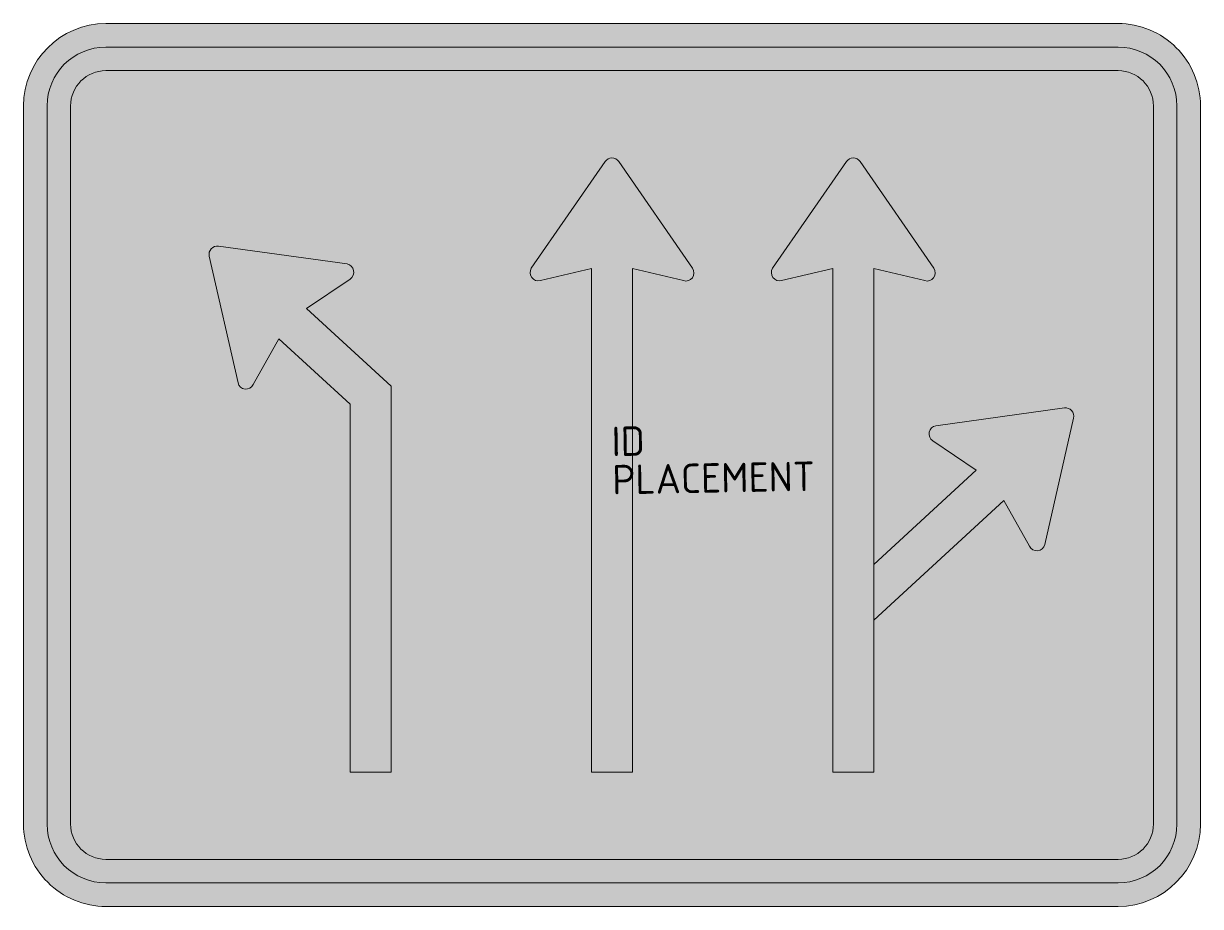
# Model space of a CAD drawing. Extents: x -5 to 5, y -3.8 to 3.8.
import ezdxf
from ezdxf.enums import TextEntityAlignment as Align

# ---------------------------------------------------------------- set-up
doc = ezdxf.new("R2010")
doc.units = 0
doc.styles.add('NLCS-ISO', font='NLCS-ISO.ttf', dxfattribs={"height": 0.25})

msp = doc.modelspace()

# ---------------------------------------------------------------- hatches: boundary and pattern name
at = {"true_color": 0x005b8c}
h = msp.add_hatch(color=146, dxfattribs=at)
h.dxf.hatch_style = 1
h.paths.add_polyline_path([(-4.440892098500626e-16, 3.75), (-4.300000000000001, 3.75, 0.4142135623730949), (-5.000000000000001, 3.05), (-5, -3.050000000000001, 0.414213562373095), (-4.300000000000001, -3.75), (-4.440892098500626e-16, -3.750000000000001), (-4.440892098500626e-16, -3.55), (-4.300000000000001, -3.55, -0.4142135623730946), (-4.799999999999999, -3.050000000000001), (-4.800000000000001, 3.05, -0.4142135623730951), (-4.300000000000001, 3.55), (-4.440892098500626e-16, 3.55)])
h = msp.add_hatch(color=146, dxfattribs=at)
h.dxf.hatch_style = 1
h.paths.add_polyline_path([(4.300000000000001, 3.750000000000001), (-4.440892098500626e-16, 3.75), (-4.440892098500626e-16, 3.55), (4.3, 3.550000000000001, -0.414213562373095), (4.8, 3.050000000000001), (4.800000000000001, -3.05, -0.4142135623730951), (4.300000000000001, -3.55), (-4.440892098500626e-16, -3.55), (-4.440892098500626e-16, -3.75), (4.300000000000001, -3.750000000000001, 0.4142135623730953), (5.000000000000001, -3.050000000000001), (5.000000000000001, 3.050000000000001, 0.4142135623730951)])
at = {"true_color": 0xf1f0ea}
h = msp.add_hatch(color=7, dxfattribs=at)
h.dxf.hatch_style = 1
h.paths.add_polyline_path([(-2.220446049250313e-16, -3.35), (-4.3, -3.35, -0.414213562373095), (-4.6, -3.05), (-4.600000000000001, 3.049999999999999, -0.4142135623730955), (-4.300000000000001, 3.35), (-4.440892098500626e-16, 3.350000000000001), (-4.440892098500626e-16, 3.55), (-4.300000000000001, 3.55, 0.4142135623730951), (-4.800000000000001, 3.05), (-4.8, -3.05, 0.4142135623730951), (-4.300000000000001, -3.55), (-4.440892098500626e-16, -3.55)])
h = msp.add_hatch(color=7, dxfattribs=at)
h.dxf.hatch_style = 1
h.paths.add_polyline_path([(4.800000000000001, -3.05), (4.8, 3.050000000000001, 0.414213562373095), (4.3, 3.550000000000001), (-4.440892098500626e-16, 3.550000000000001), (-4.440892098500626e-16, 3.35), (4.299999999999999, 3.350000000000001, -0.4142135623730955), (4.6, 3.050000000000001), (4.600000000000001, -3.05, -0.4142135623730948), (4.300000000000001, -3.35), (-4.440892098500626e-16, -3.35), (-4.440892098500626e-16, -3.55), (4.300000000000001, -3.55, 0.4142135623730951)])
at = {"true_color": 0x005b8c}
h = msp.add_hatch(color=146, dxfattribs=at)
h.dxf.hatch_style = 1
h.paths.add_polyline_path([(4.599999999999999, 3.050000000000002, 0.4142135623730941), (4.299999999999999, 3.350000000000001), (-4.300000000000001, 3.35, 0.4142135623730951), (-4.600000000000001, 3.05), (-4.6, -3.05, 0.4142135623730951), (-4.3, -3.35), (4.300000000000001, -3.349999999999999, 0.4142135623730948), (4.600000000000001, -3.049999999999999)])
h.paths.add_polyline_path([(-2.260408041929514, 1.708781937885507, -0.711501807858994), (-2.225566760463401, 1.579757251195196), (-2.594604042779428, 1.328510898178227), (-1.875829027313178, 0.668793254269064), (-1.875829027313178, -2.608352396431245), (-2.224167780374342, -2.608352396431245), (-2.224167780374342, 0.5156904379983738), (-2.830148146721649, 1.071881083109395), (-3.047844885305337, 0.6838694765426161, -0.7106529340059435), (-3.177288683371642, 0.6983102902055984), (-3.422065747191338, 1.77265000276261, -0.5248111310108413), (-3.34358909646479, 1.858352396431245)], flags=16)
h.paths.add_polyline_path([(-0.6856911627265556, 1.670997886874446), (-0.0580569908956079, 2.577927477475179, -0.5240670413603572), (0.05805379858313353, 2.577927477475172), (0.6841237372994673, 1.670997886874446, -0.6627732208874471), (0.6159636376958466, 1.563812716929904), (0.1741709726868219, 1.667856651395312), (0.1741709726868219, -2.608352396431243), (-0.1741677803743431, -2.608352396431245), (-0.1741677803743431, 1.667856651395312), (-0.6088075089872538, 1.565868652322766, -0.6622191255648602)], flags=16)
h.paths.add_polyline_path([(1.364308837273447, 1.67099788687445), (1.991943009104392, 2.577927477475179, -0.5240670413590293), (2.108053798582966, 2.577927477475415), (2.734123737299467, 1.670997886874446, -0.6627732208874503), (2.665963637695846, 1.563812716929904), (2.224170972686822, 1.667856651395312), (2.224170972686822, -0.8441015573767006), (3.094607235091908, -0.04518374881252241), (2.725569952775881, 0.2060626042044467, -0.6622191255648457), (2.751033110737921, 0.3337923178826934), (3.843592288777269, 0.4846577494404958, -0.5240670413609029), (3.922105551012495, 0.3991160456547096), (3.677291875684121, -0.6753843567851505, -0.6627732208874474), (3.552236539337184, -0.697646941656866), (3.330151339034128, -0.3018135638813533), (2.224170972686822, -1.316922249904818), (2.224170972686822, -2.608352396431244), (1.875832219625657, -2.608352396431244), (1.875832219625657, 1.667856651395312), (1.441192491012746, 1.565868652322766, -0.6622191255648804)], flags=16)
at = {"true_color": 0xf1f0ea}
h = msp.add_hatch(color=7, dxfattribs=at)
h.dxf.hatch_style = 1
edge = h.paths.add_edge_path()
edge.add_arc((-1.596156239175653e-06, 2.537750654516489), 0.070601741914756, 394.5511484293532, 505.3151041801376, ccw=False)
edge.add_line((0.05814742637974746, 2.577791847549503), (0.6841237372994672, 1.670997886874446))
edge.add_arc((0.6273729925574454, 1.631821818907351), 0.06895949050084868, 253.019556378815, 394.6180221246045, ccw=False)
edge.add_line((0.6072336989352092, 1.565868652322766), (0.1741709726868219, 1.667856651395312))
edge.add_line((0.1741709726868219, 1.667856651395312), (0.1741709726868219, -2.608352396431245))
edge.add_line((0.1741709726868219, -2.608352396431244), (-0.1741677803743426, -2.608352396431245))
edge.add_line((-0.1741677803743427, -2.608352396431245), (-0.1741677803743427, 1.667856651395311))
edge.add_line((-0.1741677803743427, 1.667856651395312), (-0.6088075089872538, 1.565868652322766))
edge.add_arc((-0.6249657477557857, 1.634729818117596), 0.07073152645549122, 149.1523683676151, 283.2055190421028, ccw=False)
edge.add_line((-0.6856911627265552, 1.670997886874446), (-0.0580569908956079, 2.577927477475179))
h = msp.add_hatch(color=7, dxfattribs=at)
h.dxf.hatch_style = 1
edge = h.paths.add_edge_path()
edge.add_arc((2.049998403843761, 2.537750654516489), 0.070601741914756, 394.5511484293532, 505.3151041801376, ccw=False)
edge.add_line((2.108147426379747, 2.577791847549503), (2.734123737299467, 1.670997886874446))
edge.add_arc((2.677372992557445, 1.631821818907351), 0.06895949050084868, 253.019556378815, 394.6180221246045, ccw=False)
edge.add_line((2.657233698935209, 1.565868652322766), (2.224170972686822, 1.667856651395312))
edge.add_line((2.224170972686822, 1.667856651395312), (2.224170972686822, -2.608352396431245))
edge.add_line((2.224170972686822, -2.608352396431244), (1.875832219625657, -2.608352396431245))
edge.add_line((1.875832219625657, -2.608352396431245), (1.875832219625657, 1.667856651395311))
edge.add_line((1.875832219625657, 1.667856651395312), (1.441192491012746, 1.565868652322766))
edge.add_arc((1.425034252244214, 1.634729818117596), 0.07073152645549122, 149.1523683676151, 283.2055190421028, ccw=False)
edge.add_line((1.364308837273445, 1.670997886874446), (1.991943009104392, 2.577927477475179))
h = msp.add_hatch(color=7, dxfattribs=at)
h.dxf.hatch_style = 1
edge = h.paths.add_edge_path()
edge.add_line((-2.224167780374342, 0.5156904379983738), (-2.224167780374342, -2.608352396431245))
edge.add_line((-2.224167780374342, -2.608352396431245), (-1.875829027313178, -2.608352396431246))
edge.add_line((-1.875829027313178, -2.608352396431246), (-1.875829027313178, 0.6687932542690644))
edge.add_line((-1.875829027313178, 0.6687932542690644), (-2.594604042779428, 1.328510898178227))
edge.add_line((-2.594604042779428, 1.328510898178227), (-2.225566760463401, 1.579757251195196))
edge.add_arc((-2.265372410134823, 1.638224841268328), 0.07073152645549104, 304.247646146192, 438.3007968206792)
edge.add_line((-2.251029918425444, 1.707486964873443), (-3.34358909646479, 1.858352396431245))
edge.add_arc((-3.353246463775753, 1.788414272221206), 0.0706017419147557, 82.13806100815735, 192.7682693684329)
edge.add_line((-3.422102358700045, 1.772810692645585), (-3.177288683371642, 0.6983102902055989))
edge.add_arc((-3.110052264253725, 0.7136294048776821), 0.06895949050084829, 192.8351430636906, 334.4336088094803)
edge.add_line((-3.047844885305337, 0.6838694765426159), (-2.830148146721649, 1.071881083109395))
edge.add_line((-2.830148146721649, 1.071881083109395), (-2.224167780374342, 0.5156904379983738))
h = msp.add_hatch(color=7, dxfattribs=at)
h.dxf.hatch_style = 1
edge = h.paths.add_edge_path()
edge.add_line((2.224170972686822, -0.8441015573767011), (3.094607235091908, -0.04518374881252185))
edge.add_line((3.094607235091908, -0.04518374881252191), (2.72556995277588, 0.2060626042044466))
edge.add_arc((2.765375602447302, 0.2645301942775789), 0.07073152645549087, 101.69920317932042, 235.75235385380842, ccw=False)
edge.add_line((2.751033110737923, 0.3337923178826939), (3.843592288777269, 0.4846577494404959))
edge.add_arc((3.853249656088233, 0.4147196252304567), 0.07060174191475548, -12.768269368432811, 97.86193899184258, ccw=False)
edge.add_line((3.922105551012524, 0.3991160456548359), (3.677291875684121, -0.6753843567851501))
edge.add_arc((3.610055456566204, -0.6600652421130668), 0.06895949050084829, 205.5663911905198, 347.16485693630943, ccw=False)
edge.add_line((3.547848077617816, -0.6898251704481331), (3.330151339034129, -0.3018135638813543))
edge.add_line((3.330151339034129, -0.3018135638813543), (2.224170972686821, -1.316922249904818))
edge.add_line((2.224170972686821, -1.316922249904818), (2.224170972686822, -0.8441015573767011))

# ---------------------------------------------------------------- linework, layer by layer
at = {"color": 145, "lineweight": 0, "true_color": 0x377daf}
msp.add_lwpolyline([(-4.3, -3.75), (4.300000000000001, -3.75, 0.4142135623730953), (5.000000000000001, -3.05), (5, 3.050000000000001, 0.4142135623730953), (4.3, 3.750000000000001), (-4.300000000000001, 3.75, 0.4142135623730953), (-5.000000000000001, 3.05), (-5, -3.050000000000001, 0.4142135623730952)], format="xyb", close=True, dxfattribs=at)
at = {"color": 7, "lineweight": 0, "true_color": 0xf1f0ea}
for points in [[(-4.3, -3.55), (4.300000000000001, -3.55, 0.414213562373095), (4.800000000000001, -3.05), (4.8, 3.050000000000001, 0.414213562373095), (4.3, 3.550000000000001), (-4.300000000000001, 3.55, 0.414213562373095), (-4.800000000000001, 3.05), (-4.8, -3.050000000000001, 0.414213562373095)], [(-4.3, -3.35), (4.300000000000001, -3.35, 0.4142135623730948), (4.600000000000001, -3.05), (4.6, 3.050000000000001, 0.4142135623730948), (4.3, 3.350000000000001), (-4.300000000000001, 3.35, 0.4142135623730948), (-4.600000000000001, 3.05), (-4.6, -3.050000000000001, 0.4142135623730943)], [(-0.1741677803743427, -2.608352396431245), (-0.1741677803743427, 1.667856651395312), (-0.6088075089872538, 1.565868652322766, -0.6622191255648601), (-0.6856911627265556, 1.670997886874446), (-0.05805699089560789, 2.577927477475179, -0.5240670413603185), (0.05805379858312865, 2.577927477475179), (0.6841237372994673, 1.670997886874446, -0.7106529340059415), (0.6072336989352092, 1.565868652322766), (0.1741709726868219, 1.667856651395312), (0.1741709726868219, -2.608352396431244)], [(1.875832219625657, -2.608352396431245), (1.875832219625657, 1.667856651395312), (1.441192491012746, 1.565868652322766, -0.6622191255648601), (1.364308837273444, 1.670997886874446), (1.991943009104392, 2.577927477475179, -0.5240670413603185), (2.108053798583128, 2.577927477475179), (2.734123737299467, 1.670997886874446, -0.7106529340059415), (2.657233698935209, 1.565868652322766), (2.224170972686822, 1.667856651395312), (2.224170972686822, -2.608352396431244)], [(-2.224167780374342, 0.5156904379983738), (-2.224167780374342, -2.608352396431245), (-1.875829027313178, -2.608352396431246), (-1.875829027313178, 0.6687932542690644), (-2.594604042779428, 1.328510898178227), (-2.225566760463401, 1.579757251195196, 0.6622191255648601), (-2.251029918425444, 1.707486964873443), (-3.34358909646479, 1.858352396431245, 0.5240670413603185), (-3.422102358700045, 1.772810692645585), (-3.177288683371642, 0.6983102902055989, 0.7106529340059415), (-3.047844885305337, 0.6838694765426159), (-2.830148146721649, 1.071881083109395)], [(2.224170972686822, -0.8441015573767011), (3.094607235091908, -0.04518374881252191), (2.72556995277588, 0.2060626042044466, -0.6622191255648601), (2.751033110737923, 0.3337923178826939), (3.843592288777269, 0.4846577494404959, -0.5240670413603185), (3.922105551012524, 0.3991160456548359), (3.677291875684121, -0.6753843567851501, -0.7106529340059415), (3.547848077617816, -0.6898251704481331), (3.330151339034129, -0.3018135638813543), (2.224170972686821, -1.316922249904818)]]:
    msp.add_lwpolyline(points, format="xyb", close=True, dxfattribs=at)

# ---------------------------------------------------------------- texts
at = {"style": 'NLCS-ISO'}
msp.add_attdef('ID', text='', height=0.25, rotation=1, dxfattribs=at).set_placement((0, 0), align=Align.BOTTOM_LEFT)
msp.add_attdef('PLACEMENT', text='', height=0.25, rotation=1, dxfattribs=at).set_placement((0, 0), align=Align.TOP_LEFT)

doc.saveas('drawing.dxf')
